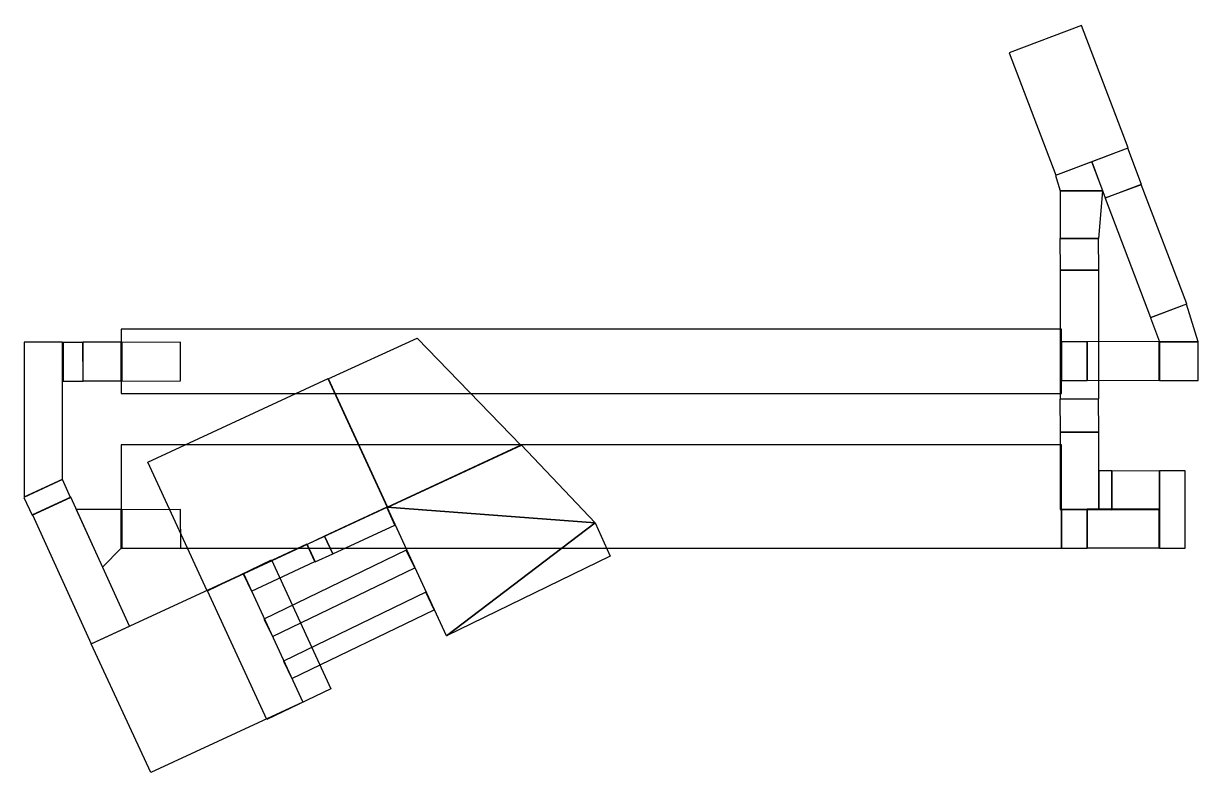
# Model space of a CAD drawing. Extents: x -161 to 22, y -35 to 81.
import ezdxf

# ---------------------------------------------------------------- set-up
doc = ezdxf.new("R2010")
doc.units = 0

# ---------------------------------------------------------------- blocks, each defined once
blk = doc.blocks.new('Plane')
at = {"layer": 'Meshes', "color": 254}
mesh = blk.add_polyface(dxfattribs=at)
corners = [(0, 15), (0, -1), (-146, -1), (-146, 15)]
mesh.append_faces([[corners[k] for k in face] for face in [(0, 3, 2, 1)]], dxfattribs={"color": 254})
blk = doc.blocks.new('Plane_001')
at = {"layer": 'Meshes', "color": 254}
mesh = blk.add_polyface(dxfattribs=at)
corners = [(0, 15), (0, 5), (-146, 5), (-146, 15)]
mesh.append_faces([[corners[k] for k in face] for face in [(0, 3, 2, 1)]], dxfattribs={"color": 254})
blk = doc.blocks.new('Plane_002')
at = {"layer": 'Meshes', "color": 254}
mesh = blk.add_polyface(dxfattribs=at)
corners = [(3, 1), (3, -5), (-1, -5), (-1, 1)]
mesh.append_faces([[corners[k] for k in face] for face in [(0, 3, 2, 1)]], dxfattribs={"color": 254})
blk = doc.blocks.new('Plane_005')
at = {"layer": 'Meshes', "color": 254}
mesh = blk.add_polyface(dxfattribs=at)
corners = [(-1, 16), (-1, 4), (-5, 4), (-5, 16)]
mesh.append_faces([[corners[k] for k in face] for face in [(0, 3, 2, 1)]], dxfattribs={"color": 254})
blk = doc.blocks.new('Plane_012')
at = {"layer": 'Meshes', "color": 254}
mesh = blk.add_polyface(dxfattribs=at)
corners = [(1, 11), (1, -1), (-5, -1), (-5, 11)]
mesh.append_faces([[corners[k] for k in face] for face in [(0, 3, 2, 1)]], dxfattribs={"color": 254})
blk = doc.blocks.new('Plane_014')
at = {"layer": 'Meshes', "color": 254}
mesh = blk.add_polyface(dxfattribs=at)
corners = [(1, 5), (1, -1), (-1, -1), (-1, 5)]
mesh.append_faces([[corners[k] for k in face] for face in [(0, 3, 2, 1)]], dxfattribs={"color": 254})
blk = doc.blocks.new('Plane_016')
at = {"layer": 'Meshes', "color": 254}
mesh = blk.add_polyface(dxfattribs=at)
corners = [(1, 19), (1, -1), (-5, -1), (-5, 19)]
mesh.append_faces([[corners[k] for k in face] for face in [(0, 3, 2, 1)]], dxfattribs={"color": 254})
blk = doc.blocks.new('Plane_021')
at = {"layer": 'Meshes', "color": 254}
mesh = blk.add_polyface(dxfattribs=at)
corners = [(3, 1), (3, -5), (-1, -5), (-1, 1)]
mesh.append_faces([[corners[k] for k in face] for face in [(0, 3, 2, 1)]], dxfattribs={"color": 254})
blk = doc.blocks.new('Plane_022')
at = {"layer": 'Meshes', "color": 254}
mesh = blk.add_polyface(dxfattribs=at)
corners = [(5, 5), (5, -1), (-1, -1), (-1, 5)]
mesh.append_faces([[corners[k] for k in face] for face in [(0, 3, 2, 1)]], dxfattribs={"color": 254})
blk = doc.blocks.new('Plane_023')
at = {"layer": 'Meshes', "color": 254}
mesh = blk.add_polyface(dxfattribs=at)
corners = [(5, 3), (4.617134, -3.119546), (-1, -1), (-1, 3)]
mesh.append_faces([[corners[k] for k in face] for face in [(0, 3, 2, 1)]], dxfattribs={"color": 254})
blk = doc.blocks.new('Plane_026')
at = {"layer": 'Meshes', "color": 254}
mesh = blk.add_polyface(dxfattribs=at)
corners = [(1, 1), (1, -5), (-5, -5), (-5, 1)]
mesh.append_faces([[corners[k] for k in face] for face in [(0, 3, 2, 1)]], dxfattribs={"color": 254})
blk = doc.blocks.new('Plane_027')
at = {"layer": 'Meshes', "color": 254}
mesh = blk.add_polyface(dxfattribs=at)
corners = [(5.611997, 6.388427), (5, -1), (-1, -1), (-1, 6.388428), (3.88897, 10.891766, -0.022534), (-1.733248, 8.769578, -0.002721)]
mesh.append_faces([[corners[k] for k in face] for face in [(0, 3, 2, 1), (3, 0, 4, 5)]], dxfattribs={"color": 254})
blk = doc.blocks.new('Plane_030')
at = {"layer": 'Meshes', "color": 254}
mesh = blk.add_polyface(dxfattribs=at)
corners = [(1, 1), (1, -5), (-5, -5), (-5, 1)]
mesh.append_faces([[corners[k] for k in face] for face in [(0, 3, 2, 1)]], dxfattribs={"color": 254})
blk = doc.blocks.new('Plane_038')
at = {"layer": 'Meshes', "color": 254}
mesh = blk.add_polyface(dxfattribs=at)
corners = [(5, 1), (5, -20.228338), (-1, -23), (-1, 1)]
mesh.append_faces([[corners[k] for k in face] for face in [(0, 3, 2, 1)]], dxfattribs={"color": 254})
blk = doc.blocks.new('Plane_039')
at = {"layer": 'Meshes', "color": 254}
mesh = blk.add_polyface(dxfattribs=at)
corners = [(5.551826, 1.0093), (5.551826, -20.9907), (-1, -21), (-1, 1)]
mesh.append_faces([[corners[k] for k in face] for face in [(0, 3, 2, 1)]], dxfattribs={"color": 254})
blk = doc.blocks.new('Plane_041')
at = {"layer": 'Meshes', "color": 254}
mesh = blk.add_polyface(dxfattribs=at)
corners = [(25, 21), (25, -1), (-1, -1), (-1, 21)]
mesh.append_faces([[corners[k] for k in face] for face in [(0, 3, 2, 1)]], dxfattribs={"color": 254})
blk = doc.blocks.new('Plane_042')
at = {"layer": 'Meshes', "color": 254}
mesh = blk.add_polyface(dxfattribs=at)
corners = [(1.00789, 5), (1.00789, -1), (-1.891665, -3.978703), (-5.987339, 5)]
mesh.append_faces([[corners[k] for k in face] for face in [(0, 3, 2, 1)]], dxfattribs={"color": 254})
blk = doc.blocks.new('Plane_046')
at = {"layer": 'Meshes', "color": 254}
mesh = blk.add_polyface(dxfattribs=at)
corners = [(2, 2), (2, -1), (-1, -1), (-1, 2)]
mesh.append_faces([[corners[k] for k in face] for face in [(0, 3, 2, 1)]], dxfattribs={"color": 254})
blk = doc.blocks.new('Plane_055')
at = {"layer": 'Meshes', "color": 254}
mesh = blk.add_polyface(dxfattribs=at)
corners = [(27.284769, 20.450687), (21.942572, -1.021778), (-1, -1), (-1, 21), (27.31674, 14.785889)]
mesh.append_faces([[corners[k] for k in face] for face in [(4, 3, 2), (1, 4, 2), (4, 0, 3)]], dxfattribs={"color": 254})
blk = doc.blocks.new('Plane_056')
at = {"layer": 'Meshes', "color": 254}
mesh = blk.add_polyface(dxfattribs=at)
corners = [(21.885201, 20.947821), (14.166833, -0.956974, 0.000006), (-1, -1), (-1, 21)]
mesh.append_faces([[corners[k] for k in face] for face in [(0, 3, 2, 1)]], dxfattribs={"color": 254})
blk = doc.blocks.new('Plane_057')
at = {"layer": 'Meshes', "color": 254}
mesh = blk.add_polyface(dxfattribs=at)
corners = [(25, 21), (25, -1), (-5.894054, -0.950873, -0.000056), (-5.894054, 21.049126, -0.000056)]
mesh.append_faces([[corners[k] for k in face] for face in [(0, 3, 2, 1)]], dxfattribs={"color": 254})
blk = doc.blocks.new('Plane_058')
at = {"layer": 'Meshes', "color": 254}
mesh = blk.add_polyface(dxfattribs=at)
corners = [(5.12513, 20.856295, 0.000051), (5.12513, -1.143705, 0.000051), (-5.894054, -0.950873, -0.000056), (-5.894054, 21.049126, -0.000056)]
mesh.append_faces([[corners[k] for k in face] for face in [(0, 3, 2, 1)]], dxfattribs={"color": 254})
blk = doc.blocks.new('Plane_008')
at = {"layer": 'Meshes', "color": 254}
mesh = blk.add_polyface(dxfattribs=at)
corners = [(18.009012, -0.50337, 18.958757), (18.024321, 2.496573, 18.969244), (-6.531569, -0.30841, 1.359993), (-6.525899, 2.691326, 1.320621)]
mesh.append_faces([[corners[k] for k in face] for face in [(0, 1, 3, 2)]], dxfattribs={"color": 254})
blk = doc.blocks.new('Plane_004')
at = {"layer": 'Meshes', "color": 254}
mesh = blk.add_polyface(dxfattribs=at)
corners = [(18.009012, -0.50337, 18.958757), (18.024321, 2.496573, 18.969244), (-6.531569, -0.30841, 1.359993), (-6.525899, 2.691326, 1.320621)]
mesh.append_faces([[corners[k] for k in face] for face in [(0, 1, 3, 2)]], dxfattribs={"color": 254})
blk = doc.blocks.new('Plane_009')
at = {"layer": 'Meshes', "color": 254}
mesh = blk.add_polyface(dxfattribs=at)
corners = [(4.247178, -0.290246, 10.156278), (4.32646, 2.674495, 10.142735), (-6.558778, -0.081941, 1.322855), (-6.553108, 2.917795, 1.283483)]
mesh.append_faces([[corners[k] for k in face] for face in [(0, 1, 3, 2)]], dxfattribs={"color": 254})
blk = doc.blocks.new('Plane_010')
at = {"layer": 'Meshes', "color": 254}
mesh = blk.add_polyface(dxfattribs=at)
corners = [(4.262366, -0.343449, 10.167321), (4.348992, 2.703825, 10.142635), (-6.380466, -0.064652, 1.323757), (-6.305256, 2.923945, 1.296447)]
mesh.append_faces([[corners[k] for k in face] for face in [(0, 1, 3, 2)]], dxfattribs={"color": 254})
blk = doc.blocks.new('Plane_011')
at = {"layer": 'Meshes', "color": 254}
mesh = blk.add_polyface(dxfattribs=at)
corners = [(4.298351, -0.359993, 10.158897), (4.4628, 5.634615, 10.111413), (-4.840526, -0.175635, 2.505148), (-4.690288, 5.809266, 2.454637)]
mesh.append_faces([[corners[k] for k in face] for face in [(0, 1, 3, 2)]], dxfattribs={"color": 254})
blk = doc.blocks.new('Plane_013')
at = {"layer": 'Meshes', "color": 254}
mesh = blk.add_polyface(dxfattribs=at)
corners = [(4.298351, -0.359993, 10.158897), (4.4628, 5.634615, 10.111413), (-4.855837, -0.186176, 2.505142), (-4.700828, 5.824576, 2.454455)]
mesh.append_faces([[corners[k] for k in face] for face in [(0, 1, 3, 2)]], dxfattribs={"color": 254})
blk = doc.blocks.new('Plane_018')
at = {"layer": 'Meshes', "color": 254}
mesh = blk.add_polyface(dxfattribs=at)
corners = [(4.309761, -0.359679, 10.238414), (4.474209, 5.634929, 10.190929), (1.214767, -0.295338, 7.69963), (1.365005, 5.689563, 7.649119)]
mesh.append_faces([[corners[k] for k in face] for face in [(0, 1, 3, 2)]], dxfattribs={"color": 254})
blk = doc.blocks.new('Plane_025')
at = {"layer": 'Meshes', "color": 254}
mesh = blk.add_polyface(dxfattribs=at)
corners = [(4.371903, -0.414105, 10.239205), (4.510472, 6.189408, 10.186767), (1.29611, -0.326878, 7.700353), (1.446867, 6.221844, 7.645396)]
mesh.append_faces([[corners[k] for k in face] for face in [(0, 1, 3, 2)]], dxfattribs={"color": 254})
blk = doc.blocks.new('Plane_028')
at = {"layer": 'Meshes', "color": 254}
mesh = blk.add_polyface(dxfattribs=at)
corners = [(6.341656, -0.44755, 6.788811), (6.487825, 5.557254, 6.741139), (-4.876604, -0.203196, 2.505156), (-4.730564, 5.799096, 2.454483)]
mesh.append_faces([[corners[k] for k in face] for face in [(0, 1, 3, 2)]], dxfattribs={"color": 254})
blk = doc.blocks.new('Plane_029')
at = {"layer": 'Meshes', "color": 254}
mesh = blk.add_polyface(dxfattribs=at)
corners = [(6.341656, -0.44755, 6.788811), (6.487825, 5.557254, 6.741139), (-4.876604, -0.203196, 2.505156), (-4.730564, 5.799096, 2.454483)]
mesh.append_faces([[corners[k] for k in face] for face in [(0, 1, 3, 2)]], dxfattribs={"color": 254})
blk = doc.blocks.new('Plane_059')
at = {"layer": 'Meshes', "color": 254}
mesh = blk.add_polyface(dxfattribs=at)
corners = [(2.525972, -0.365008, 5.527575), (2.672116, 5.639829, 5.484101), (-4.876398, -0.203476, 2.469667), (-4.730357, 5.798816, 2.418994)]
mesh.append_faces([[corners[k] for k in face] for face in [(0, 1, 3, 2)]], dxfattribs={"color": 254})
blk = doc.blocks.new('Plane_060')
at = {"layer": 'Meshes', "color": 254}
mesh = blk.add_polyface(dxfattribs=at)
corners = [(2.51184, -0.35355, 5.608671), (2.671354, 5.645944, 5.565316), (-2.608681, -0.238581, 2.483147), (-2.452148, 5.760146, 2.432563)]
mesh.append_faces([[corners[k] for k in face] for face in [(0, 1, 3, 2)]], dxfattribs={"color": 254})
blk = doc.blocks.new('Plane_061')
at = {"layer": 'Meshes', "color": 254}
mesh = blk.add_polyface(dxfattribs=at)
corners = [(2.486932, -0.352793, 5.62095), (2.646445, 5.646701, 5.577595), (-2.414137, -0.2459, 2.205397), (-2.257604, 5.752827, 2.154813)]
mesh.append_faces([[corners[k] for k in face] for face in [(0, 1, 3, 2)]], dxfattribs={"color": 254})
blk = doc.blocks.new('Plane_062')
at = {"layer": 'Meshes', "color": 254}
mesh = blk.add_polyface(dxfattribs=at)
corners = [(17.445171, -0.752365, 5.711194), (17.604685, 5.247129, 5.667839), (-2.378618, -0.294028, -3.895104), (-2.222085, 5.704699, -3.945688)]
mesh.append_faces([[corners[k] for k in face] for face in [(0, 1, 3, 2)]], dxfattribs={"color": 254})
blk = doc.blocks.new('Plane_063')
at = {"layer": 'Meshes', "color": 254}
mesh = blk.add_polyface(dxfattribs=at)
corners = [(17.833969, -6.784918, 5.761049), (18.149075, 5.219827, 5.671224), (-2.492188, -6.333503, -6.945133), (-2.162422, 5.678091, -7.016832)]
mesh.append_faces([[corners[k] for k in face] for face in [(0, 1, 3, 2)]], dxfattribs={"color": 254})

msp = doc.modelspace()

# ---------------------------------------------------------------- block references
at = {"layer": '1'}
for name, p, rotation in [('Plane_063', (3.563343, 62.043819, 20.674484), -247.791422), ('Plane_026', (9.740005, 60.782551, 13.691089), 20.603363), ('Plane_062', (18.29981, 39.983559, 8.113419), -247.791422), ('Plane_061', (5.49657, 45.535397, 8.113419), -268.477442), ('Plane_023', (15.822122, 33.290649, 4.230319), 20.647882), ('Plane_018', (-150.714355, 31.635956, -0.083575), -178.487528), ('Plane_011', (-141.615479, 31.635956, -2.527283), -178.487528), ('Plane_029', (8.857073, 26.350479, -2.527283), 1.394582), ('Plane_060', (5.49657, 20.587166, 4.730571), -268.477442), ('Plane_059', (10.391068, 11.649829, 1.717984), -178.614105), ('Plane_025', (-153.598389, 6.516933, -0.083575), -244.040692), ('Plane_039', (-158.462494, 4.667211, 7.603886), 24.548381), ('Plane_013', (-141.615479, 5.671381, -2.527283), -178.487528), ('Plane_010', (-107.464745, 2.002053, 14.998173), 26.223774), ('Plane_028', (8.857073, 0.339822, -2.527283), 1.394582), ('Plane_046', (-115.379372, -0.822271, 16.359791), 24.857338), ('Plane_009', (-119.894234, -3.720555, 6.231955), 26.223774), ('Plane_004', (-116.788429, -10.553331, 6.231955), 26.223774), ('Plane_008', (-113.760269, -17.075527, 6.231955), 26.223774)]:
    msp.add_blockref(name, p, dxfattribs=dict(at, rotation=rotation))
for name, p in [('Plane_027', (0.828278, 49.069805, 13.717311)), ('Plane_016', (4.823936, 24.142071, 10.324673)), ('Plane_001', (0, 19)), ('Plane_038', (-160.093674, 30.944084, 10.125597)), ('Plane_030', (-146.98439, 30.959263, 7.603726)), ('Plane_021', (1, 31)), ('Plane_022', (16.24267, 27, 4.232097)), ('Plane_012', (4.82319, 7, 7.2248)), ('Plane', (0, 1)), ('Plane_014', (6.82503, 7, 7.229077)), ('Plane_005', (20.247387, -4.005305, 4.216469)), ('Plane_042', (-147, 1, 7.608012)), ('Plane_002', (1, 5))]:
    msp.add_blockref(name, p, dxfattribs=at)
at = {"layer": '1', "yscale": -1, "rotation": 24.771489}
for name, p in [('Plane_056', (-112.525757, 25.770767, 25.099699)), ('Plane_057', (-136.125381, 14.920208, 25.125429)), ('Plane_055', (-103.388771, 5.876586, 25.115185)), ('Plane_058', (-126.853508, -5.036866, 25.125444)), ('Plane_041', (-149.314713, -15.34406, 7.600613))]:
    msp.add_blockref(name, p, dxfattribs=at)

doc.saveas('drawing.dxf')
